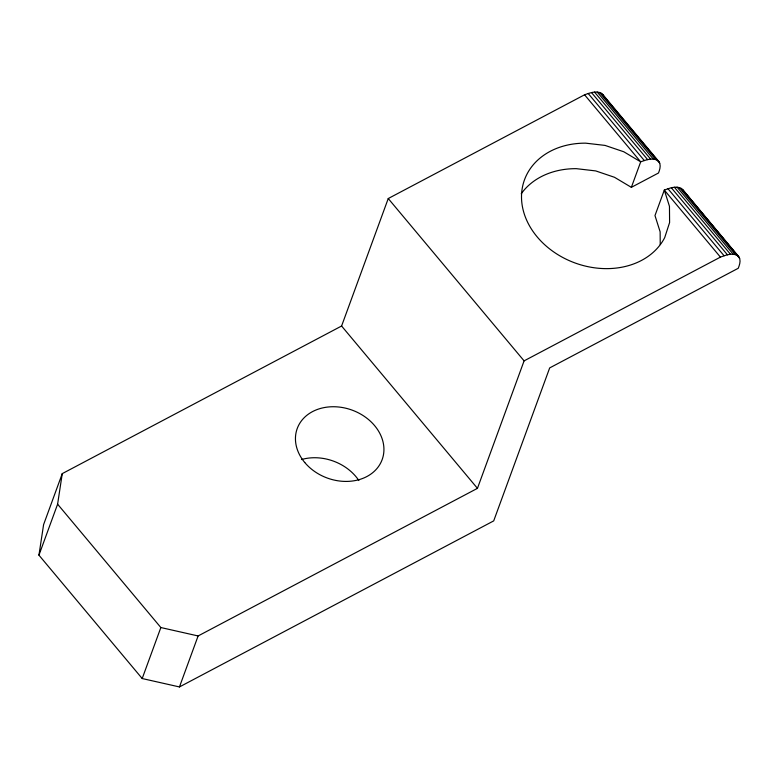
<?xml version="1.0" encoding="UTF-8"?>
<svg xmlns="http://www.w3.org/2000/svg" width="779" height="779" viewBox="0 0 779 779"><rect width="100%" height="100%" fill="white"/><g stroke="black" fill="none" stroke-linecap="round" stroke-linejoin="round"><path stroke-width="1.17" d="M660.232 244.567L660.134 231.821L654.983 215.569L664.312 190.076C669.901 188.09 677.584 184.886 682.638 189.589L738.745 256.642C741.199 260.147 739.67 264.685 738.239 268.278L549.682 367.912L493.701 520.888L179.452 686.942L142.197 678.538L38.95 555.164L43.595 524.618L62.262 473.622L341.591 326.012L388.244 198.538L584.571 94.795C590.122 92.857 597.727 89.809 602.722 94.454L658.83 161.506C661.274 164.944 659.901 169.433 658.498 172.996L631.36 187.34L614.485 177.281L595.711 170.913L576.304 168.663A75.962 60.743 20.1 0 0 521.209 193.805M38.95 555.164L57.607 504.179L62.262 473.622M142.197 678.538L160.854 627.543L57.607 504.179M179.452 686.942L198.109 635.956L477.449 488.345L524.092 360.872L720.429 257.119C726.009 255.142 733.691 251.929 738.745 256.642M631.36 187.34L640.689 161.837C646.239 159.909 653.834 156.852 658.83 161.506M160.854 627.543L198.109 635.956M681.245 188.362L737.362 255.415M739.651 258.268L682.638 189.589M601.33 93.237L659.745 163.123M679.395 187.564L735.512 254.606M599.489 92.438L655.606 159.481M677.107 187.194L733.214 254.246M597.22 92.058L653.338 159.101M674.41 187.262L730.517 254.314M594.552 92.107L650.669 159.15M591.524 92.584L647.641 159.627M671.352 187.778L727.459 254.821M667.963 188.713L724.081 255.765M588.184 93.48L644.301 160.532M584.571 94.795L640.689 161.837L623.813 151.778L605.04 145.41L585.633 143.161A75.962 60.743 20.1 0 0 537.179 236.894A75.962 60.743 20.1 0 0 664.701 237.634L669.599 222.551L669.463 206.328L664.312 190.076L720.429 257.119M388.244 198.538L524.092 360.872M341.591 326.012L477.449 488.345M602.722 94.454L603.637 96.07M301.492 459.542A45.211 36.155 20.1 0 1 358.856 480.516M304.774 462.531A45.211 36.155 20.1 0 0 380.678 462.969A45.211 36.155 20.1 0 0 333.616 406.735A45.211 36.155 20.1 0 0 304.774 462.531"/></g></svg>
